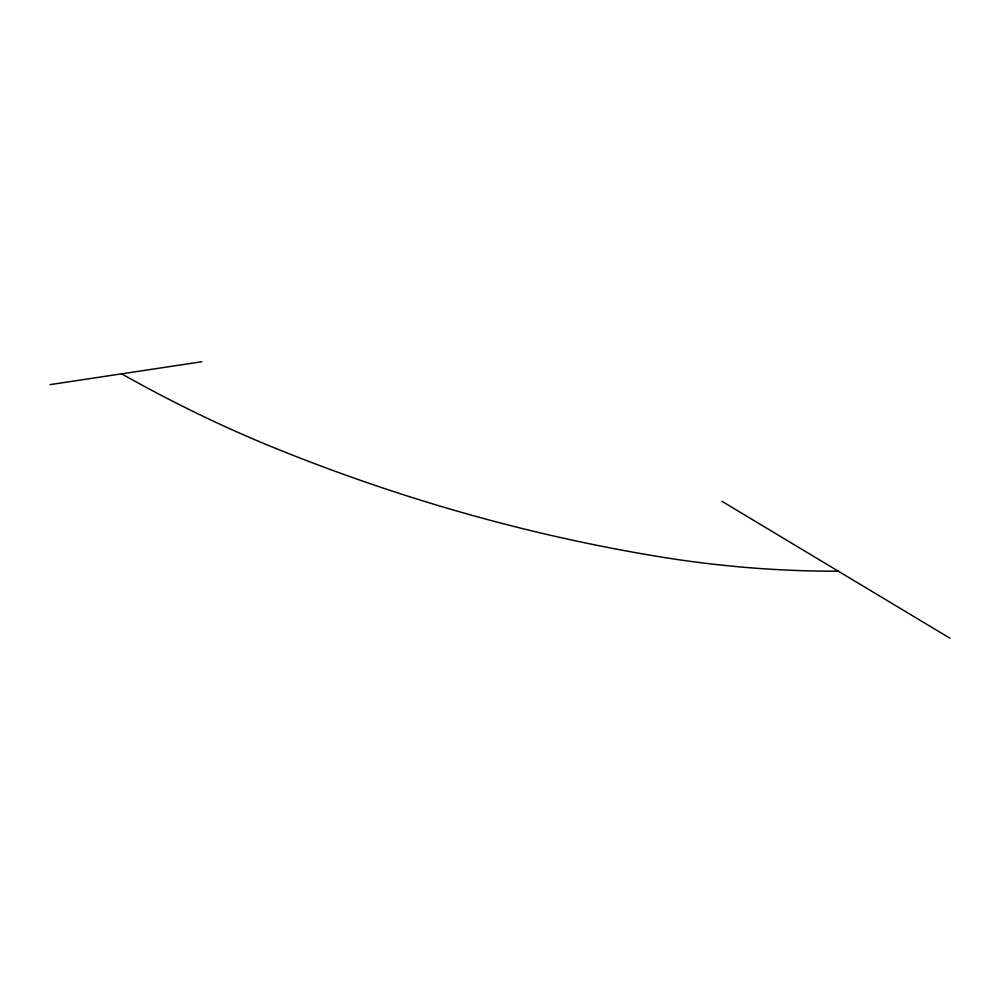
<?xml version="1.0" encoding="UTF-8"?>
<svg xmlns="http://www.w3.org/2000/svg" width="1000" height="1000" viewBox="0 0 1000 1000"><rect width="100%" height="100%" fill="white"/><g stroke="black" fill="none" stroke-linecap="round" stroke-linejoin="round"><path stroke-width="1.5" d="M50 384.637L201.812 361.737M722.05 501.375L950 638.263M838.275 571.175A1153.337 957.887 43.4 0 1 663.888 557.45C529.938 535.862 398.725 498.413 273.062 447.325A1147.087 813.462 47.8 0 1 121.662 373.825"/></g></svg>
